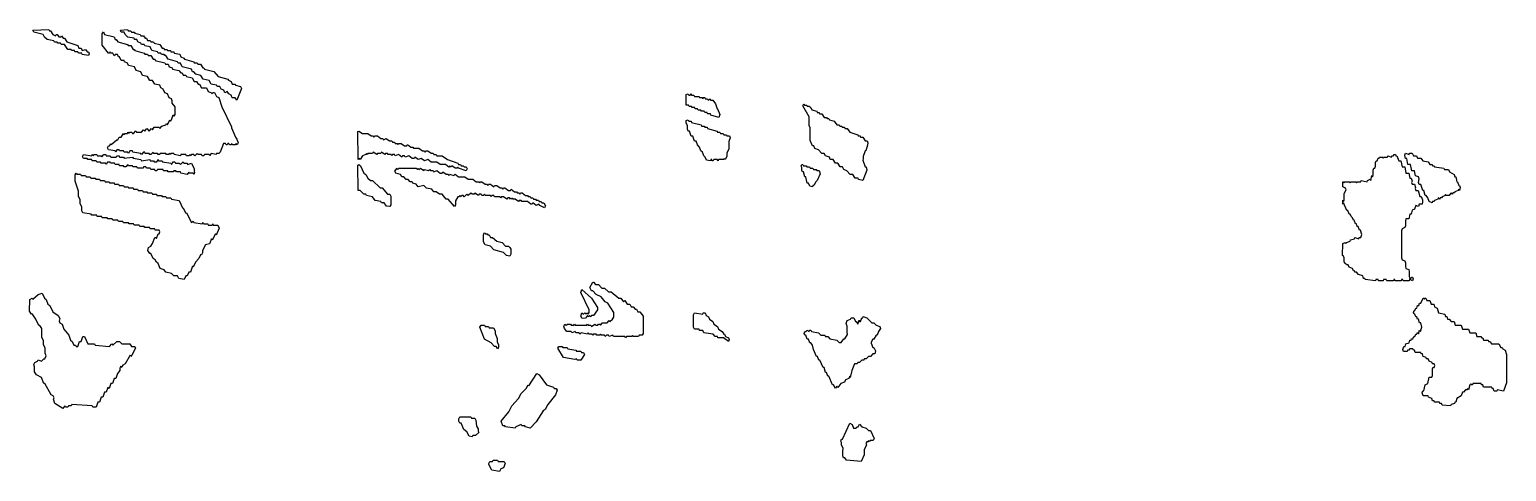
# Model space of a CAD drawing. Header units: millimetres. Extents: x 0 to 6881, y 0 to 978.
# Drawn here: x 3614 to 6881, y 0 to 978 of the extents above; entities that cross this region are included whole.
import ezdxf

# ---------------------------------------------------------------- set-up
doc = ezdxf.new("R2010")
doc.units = ezdxf.units.MM
doc.layers.add('GRAY_M', color=7, linetype='Continuous')

msp = doc.modelspace()

# ---------------------------------------------------------------- linework, layer by layer
at = {"layer": 'GRAY_M'}
for points in [[(3729.2, 925.5), (3721.8, 925.5), (3720.6, 928.2), (3714.4, 928.2), (3713.2, 931), (3707, 931), (3705.8, 933.7), (3698.4, 933.7), (3691, 944.7), (3683.6, 944.7), (3682.3, 947.4), (3676.2, 947.4), (3674.9, 950.1), (3668.8, 950.1), (3667.5, 952.9), (3652.8, 955.6), (3646.6, 961.1), (3644.1, 966.6), (3623.1, 972), (3621.2, 976.3), (3656.6, 977.7), (3657.8, 975), (3660.3, 975), (3665.2, 966.7), (3671.2, 964.1), (3672.5, 966.8), (3675.1, 966.8), (3678.8, 961.3), (3683.6, 961.3), (3684.8, 964.1), (3688.6, 958.5), (3691.1, 958.5), (3696, 950.3), (3720.7, 942.1), (3723.2, 936.6), (3728.1, 936.6), (3730.5, 931.2), (3737.9, 933.9), (3741.6, 928.4), (3744.1, 928.4), (3746, 924.2), (3744.1, 920), (3730.4, 922.8), (3729.2, 925.5)], [(3925.4, 700.9), (3922.9, 703.6), (3921.7, 701), (3916.7, 701), (3915.4, 703.7), (3903.2, 703.7), (3902, 701), (3898.2, 701), (3896.9, 703.7), (3888.3, 703.7), (3887.1, 706.4), (3882.2, 701), (3879.7, 701), (3878.4, 703.7), (3869.8, 703.7), (3868.6, 706.4), (3866.2, 706.4), (3861.2, 700.9), (3859.9, 703.7), (3842.7, 706.4), (3841.4, 709.2), (3835.4, 709.2), (3832.9, 703.6), (3831.6, 706.4), (3822.9, 706.4), (3821.7, 709.2), (3813.1, 709.2), (3811.8, 711.9), (3807, 711.9), (3804.5, 706.3), (3803.2, 709.2), (3788.4, 711.9), (3786.5, 716.1), (3788.4, 720.3), (3790.9, 720.3), (3793.4, 725.9), (3794.7, 723.1), (3806.9, 734), (3809.4, 734), (3811.8, 739.5), (3816.8, 739.5), (3821.8, 747.8), (3823, 745.1), (3824.2, 747.7), (3830.3, 747.7), (3831.6, 750.5), (3834.1, 747.8), (3835.3, 750.4), (3840.3, 750.4), (3841.6, 747.7), (3843.9, 747.7), (3848.9, 753.3), (3850.2, 750.4), (3861.2, 750.4), (3866.2, 756), (3868.6, 753.2), (3873.6, 758.7), (3878.5, 753.2), (3883.4, 758.7), (3885.9, 756), (3889.5, 761.4), (3900.8, 761.4), (3901.9, 758.7), (3906.8, 764.1), (3915.4, 766.9), (3916.7, 769.7), (3919.2, 767), (3924.1, 778), (3925.4, 775.2), (3927.7, 777.8), (3931.5, 788.9), (3934, 786.1), (3935.7, 790.1), (3935.7, 806.4), (3929.6, 814.7), (3929.6, 820.1), (3927.7, 824.2), (3922.8, 826.9), (3919.1, 835.2), (3912.9, 837.9), (3909.2, 846.1), (3904.3, 848.8), (3901.8, 854.3), (3890.8, 857), (3885.8, 865.2), (3879.7, 865.2), (3874.7, 873.5), (3863.6, 876.2), (3859.9, 884.4), (3850, 887.2), (3846.4, 895.4), (3832.8, 898.1), (3830.3, 903.6), (3824.1, 906.3), (3822.9, 909.1), (3816.8, 909.1), (3813.1, 917.3), (3810.6, 917.3), (3808.1, 922.7), (3803.3, 922.7), (3800.8, 919.9), (3798.3, 925.5), (3793.3, 925.5), (3792.2, 928.1), (3791, 925.5), (3788.4, 925.5), (3774.2, 943.3), (3774.2, 968.1), (3777.4, 972.3), (3779.9, 966.7), (3800.9, 961.3), (3803.3, 955.8), (3805.8, 955.8), (3809.5, 950.3), (3830.5, 944.8), (3831.7, 942.1), (3837.8, 942.1), (3842.8, 933.9), (3845.3, 933.9), (3846.5, 931.1), (3867.5, 925.7), (3868.7, 922.9), (3874.9, 922.9), (3876.1, 920.2), (3882.2, 920.2), (3887.2, 912), (3890.9, 912), (3892.1, 909.2), (3913.1, 903.8), (3914.3, 901), (3920.5, 901), (3923, 895.5), (3929.1, 892.8), (3930.4, 890.1), (3943.9, 887.3), (3948.8, 881.9), (3951.3, 881.9), (3953.8, 876.4), (3959.9, 876.4), (3961.2, 873.6), (3973.5, 870.9), (3978.4, 862.7), (3983.4, 862.7), (3987.1, 857.2), (3989.5, 857.2), (3994.5, 849), (4005.6, 849), (4009.3, 840.8), (4016.7, 838), (4017.8, 835.5), (4019, 838.1), (4022.8, 838.1), (4027.8, 829.8), (4032.7, 827.1), (4039.5, 806.5), (4060.5, 762.7), (4060.5, 760), (4069.7, 739.4), (4072.8, 735.3), (4075.3, 727.1), (4073.4, 722.8), (4070.9, 725.6), (4068.5, 722.9), (4063.4, 722.9), (4061, 725.5), (4059.8, 722.9), (4056, 722.9), (4054.8, 725.6), (4052.4, 725.6), (4051.2, 722.9), (4048.6, 722.9), (4047.4, 725.6), (4042.6, 725.6), (4035.2, 706.5), (4032.7, 703.7), (4027.8, 703.7), (4026.5, 700.9), (4015.4, 703.7), (4012.9, 698.1), (4011.6, 701), (4000.6, 701), (3999.4, 698.2), (3995.6, 698.2), (3994.3, 701), (3987, 701), (3984.5, 703.7), (3979.6, 698.2), (3977.1, 701), (3972.3, 701), (3971, 698.1), (3968.5, 700.9), (3967.3, 698.2), (3961.1, 698.2), (3959.8, 701), (3948.8, 701), (3947.6, 698.2), (3933.9, 701), (3932.7, 703.7), (3926.6, 703.7), (3925.4, 700.9)], [(4059.7, 832.4), (4054.8, 835.2), (4051.1, 840.6), (4046.2, 837.8), (4043.7, 843.4), (4037.5, 846.1), (4035, 851.6), (4028.9, 851.6), (4027.6, 854.3), (4015.3, 857), (4011.6, 865.3), (3998.1, 868), (3993.1, 876.2), (3982, 878.9), (3977.1, 884.4), (3974.6, 884.4), (3972.1, 889.9), (3951.2, 895.4), (3947.5, 903.6), (3942.6, 903.6), (3941.3, 906.3), (3920.4, 911.8), (3915.4, 920), (3913, 920), (3911.7, 922.7), (3905.6, 922.7), (3904.3, 925.5), (3898.2, 925.5), (3896.9, 928.2), (3884.6, 931), (3880.9, 939.2), (3868.6, 941.9), (3867.3, 944.7), (3861.2, 944.7), (3859.9, 947.4), (3853.7, 950.2), (3851.3, 955.6), (3846.4, 955.6), (3845.1, 958.4), (3831.6, 961.1), (3825.4, 966.6), (3822.9, 972), (3816.8, 972), (3814.8, 976.3), (3830.5, 977.7), (3831.7, 975), (3837.9, 975), (3839.1, 972.2), (3845.3, 972.2), (3846.5, 969.5), (3858.8, 966.7), (3860.1, 964), (3866.2, 964), (3869.9, 958.5), (3872.4, 958.5), (3874.9, 953.1), (3881, 953.1), (3882.3, 950.3), (3888.4, 950.3), (3889.7, 947.6), (3902, 944.8), (3906.9, 936.6), (3910.6, 936.6), (3911.8, 933.9), (3918, 933.9), (3919.2, 931.2), (3925.4, 931.2), (3926.6, 928.4), (3932.8, 928.4), (3934.1, 925.7), (3946.4, 922.9), (3948.9, 917.4), (3955, 914.7), (3956.3, 912), (3977.2, 906.5), (3978.4, 903.8), (3984.6, 903.8), (3985.8, 901), (3992, 901), (3996.9, 892.8), (3999.4, 892.8), (4000.7, 890.1), (4021.6, 884.6), (4031.5, 873.7), (4052.4, 868.2), (4053.7, 865.4), (4059.9, 862.7), (4062.3, 857.2), (4068.5, 857.2), (4069.7, 854.5), (4080.8, 851.7), (4082.7, 847.6), (4072.1, 821.3), (4068.4, 826.9), (4062.2, 826.9), (4059.7, 832.4)], [(5120.1, 791.3), (5113.8, 791.3), (5112.8, 794.1), (5107.6, 794.1), (5106.5, 796.8), (5100.2, 796.8), (5099.2, 799.5), (5092.9, 799.5), (5091.9, 802.3), (5086.7, 802.3), (5085.6, 805), (5079.4, 805), (5078.3, 807.7), (5073.1, 807.7), (5072, 810.5), (5066.8, 810.5), (5066.3, 833.9), (5071.1, 835.4), (5072.2, 832.6), (5075.2, 832.6), (5077.4, 835.4), (5078.5, 832.6), (5083.7, 832.6), (5084.7, 829.9), (5095.2, 829.9), (5096.2, 827.1), (5102.5, 827.1), (5103.4, 824.6), (5104.4, 827.1), (5107.7, 827.1), (5108.7, 824.4), (5114, 824.4), (5115, 821.7), (5119.2, 824.4), (5120.2, 821.6), (5125.4, 821.6), (5131.7, 813.4), (5134.8, 802.5), (5135.9, 802.5), (5140.6, 790.1), (5139, 783.1), (5121.1, 788.6), (5120.1, 791.3)], [(5435.5, 657.2), (5429.2, 657.2), (5421.9, 665.4), (5415.6, 668.1), (5412.5, 673.6), (5407.3, 673.6), (5402, 681.8), (5396.8, 681.8), (5391.6, 690), (5385.3, 690), (5383.2, 695.5), (5374.9, 698.2), (5371.8, 703.7), (5366.5, 703.7), (5359.2, 711.9), (5350.9, 714.7), (5348.8, 720.1), (5345.6, 720.1), (5340.9, 732.5), (5340.9, 759.9), (5338.8, 765.4), (5338.8, 784.5), (5324.2, 809.2), (5326.9, 813.5), (5328, 810.7), (5333.2, 810.7), (5334.3, 807.9), (5339.5, 807.9), (5340.6, 805.2), (5342.6, 805.2), (5344.7, 799.7), (5355.2, 797), (5356.2, 794.3), (5360.4, 794.3), (5361.4, 791.5), (5366.6, 791.5), (5371.9, 783.3), (5377.1, 783.3), (5378.1, 780.6), (5382.3, 780.6), (5383.4, 777.8), (5393.8, 775.1), (5400.1, 766.9), (5405.3, 766.9), (5406.3, 764.1), (5410.5, 764.1), (5411.6, 761.4), (5416.8, 761.4), (5417.8, 758.7), (5423, 758.7), (5428.3, 750.4), (5446, 745), (5447.1, 742.2), (5451.2, 742.2), (5452.3, 739.5), (5457.5, 739.5), (5462.7, 731.3), (5466.9, 731.3), (5468.5, 727.1), (5467.5, 721.6), (5463.8, 709.2), (5462.7, 709.2), (5458.1, 696.9), (5458.1, 691.5), (5457, 688.7), (5462.7, 673.8), (5464.8, 673.8), (5466.4, 666.8), (5457.5, 643.4), (5448, 646.2), (5446.9, 648.9), (5440.7, 648.9), (5435.5, 657.2)], [(4561.4, 673.5), (4560, 670.8), (4555.3, 670.8), (4547.8, 676.3), (4544.8, 673.5), (4543.3, 676.2), (4541.8, 673.5), (4534.2, 679.1), (4522.1, 679.1), (4514.6, 684.5), (4502.5, 684.5), (4495, 690), (4487.5, 687.3), (4479.9, 692.7), (4473.9, 690), (4466.4, 695.4), (4464.9, 692.7), (4460.3, 692.7), (4452.7, 698.2), (4445.2, 695.5), (4443.6, 698.2), (4439.2, 698.2), (4437.7, 695.4), (4430.1, 701), (4422.5, 698.2), (4421, 701), (4416.6, 701), (4415, 698.1), (4413.5, 701), (4407.4, 701), (4405.9, 703.7), (4401.5, 703.7), (4400, 700.9), (4392.4, 706.4), (4391, 703.7), (4383.4, 703.7), (4381.9, 700.9), (4374.3, 706.4), (4372.8, 703.7), (4362.3, 703.7), (4360.7, 700.9), (4359.2, 703.6), (4357.8, 701), (4350.2, 698.2), (4345.6, 689.9), (4344.1, 692.7), (4341, 689.9), (4340.2, 751.8), (4342.6, 753.2), (4350.2, 747.7), (4362.3, 747.7), (4369.8, 742.2), (4374.4, 742.2), (4375.8, 739.6), (4377.3, 742.2), (4383.4, 742.2), (4390.9, 736.8), (4395.5, 736.8), (4397, 734), (4403, 736.8), (4410.5, 731.3), (4415.1, 731.3), (4416.6, 728.5), (4421.1, 728.5), (4422.6, 725.8), (4427.2, 725.8), (4428.6, 723.2), (4430.1, 725.8), (4436.2, 725.8), (4443.7, 720.3), (4448.2, 720.3), (4449.7, 723.1), (4457.3, 717.6), (4461.9, 717.6), (4463.4, 714.9), (4475.4, 714.9), (4483, 709.4), (4487.5, 709.4), (4489, 706.7), (4490.4, 709.4), (4495, 709.4), (4502.6, 703.9), (4507.1, 703.9), (4508.6, 701.2), (4513.2, 701.2), (4514.7, 698.4), (4526.7, 698.4), (4538.8, 690.2), (4561.5, 682), (4563, 679.3), (4567.5, 679.3), (4569, 676.5), (4573.5, 676.5), (4575, 673.8), (4579.6, 673.8), (4581.9, 669.6), (4579.6, 665.3), (4562.8, 670.9), (4561.4, 673.5)], [(5105.4, 698.3), (5102.3, 706.5), (5099.2, 709.2), (5096, 717.4), (5091.9, 722.9), (5088.8, 731.1), (5084.6, 731.1), (5081.4, 742), (5077.3, 742), (5074.1, 753), (5071, 753), (5069.4, 757.2), (5069.4, 765.4), (5066.3, 770.9), (5066.3, 776.4), (5071.1, 777.9), (5072.2, 775.1), (5077.4, 775.1), (5078.5, 772.3), (5099.3, 766.9), (5100.4, 764.1), (5106.6, 764.1), (5107.7, 761.4), (5112.9, 761.4), (5114, 758.6), (5134.8, 753.2), (5135.9, 750.4), (5141.1, 750.4), (5142.2, 747.7), (5148.4, 747.7), (5149.5, 745), (5155.7, 745), (5156.8, 742.2), (5162, 742.2), (5163.6, 738), (5160.5, 729.8), (5160.5, 713.4), (5156.3, 705.1), (5156.3, 696.9), (5152.5, 689.9), (5150.5, 692.6), (5149.5, 690), (5138, 690), (5136.9, 687.2), (5134.7, 690), (5127.5, 690), (5126.5, 687.3), (5124.3, 687.3), (5123.2, 690), (5121.3, 690), (5120.2, 687.3), (5111.2, 688.7), (5108.6, 695.5), (5105.4, 698.3)], [(3932.8, 665.4), (3931.6, 662.6), (3920.4, 662.6), (3919.1, 665.4), (3910.5, 665.4), (3909.3, 668.1), (3897.1, 668.1), (3895.8, 665.4), (3892, 665.4), (3890.8, 668.1), (3882.1, 668.1), (3880.9, 670.8), (3872.3, 670.8), (3871, 673.6), (3866.2, 673.6), (3865, 670.8), (3852.5, 670.8), (3851.3, 673.6), (3842.7, 673.6), (3841.4, 676.3), (3832.8, 676.3), (3831.6, 679), (3826.7, 673.6), (3822.9, 673.6), (3821.7, 676.3), (3813.1, 676.3), (3811.8, 679.1), (3803.2, 679.1), (3802, 681.8), (3793.3, 681.8), (3792.1, 684.5), (3786.1, 684.5), (3783.5, 678.9), (3782.2, 681.8), (3772.4, 681.8), (3771.1, 684.5), (3762.5, 684.5), (3761.3, 687.3), (3752.6, 687.3), (3751.4, 690), (3742.8, 690), (3741.5, 692.7), (3732.9, 692.7), (3731, 697), (3732.9, 701.2), (3751.4, 698.4), (3752.7, 701.2), (3755.1, 698.5), (3756.3, 701.2), (3762.6, 701.2), (3763.9, 698.4), (3772.5, 698.4), (3773.7, 695.8), (3778.5, 701.2), (3782.4, 701.2), (3783.6, 698.4), (3792.2, 698.4), (3793.5, 695.7), (3805.7, 695.7), (3806.9, 698.4), (3812, 698.4), (3813.2, 695.7), (3821.8, 695.7), (3823.1, 693), (3841.5, 695.7), (3842.8, 692.9), (3860.1, 690.2), (3861.3, 687.5), (3879.8, 690.2), (3881, 687.5), (3888.4, 687.5), (3889.7, 684.7), (3895.7, 684.7), (3898.2, 690.4), (3899.5, 687.5), (3906.9, 687.5), (3908.2, 684.7), (3926.7, 682), (3927.8, 679.4), (3931.5, 684.7), (3935.3, 684.7), (3936.5, 682), (3945.1, 682), (3947.6, 679.3), (3953.8, 684.8), (3955, 682), (3962.4, 682), (3963.6, 679.3), (3972.3, 682), (3977.9, 669.6), (3977.9, 664.1), (3979.1, 661.4), (3977.1, 657), (3975.8, 659.9), (3967.2, 659.9), (3966, 662.5), (3962.4, 657.1), (3948.7, 659.9), (3947.5, 662.6), (3938.9, 662.6), (3937.6, 665.4), (3932.8, 665.4)], [(6565.1, 427.2), (6563.4, 432.6), (6553.8, 435.4), (6549.5, 440.8), (6546, 440.8), (6545.2, 443.6), (6542.6, 443.6), (6540.8, 449.1), (6533, 451.8), (6531.3, 457.3), (6527, 457.3), (6526.1, 460), (6523.5, 460), (6522.2, 464.2), (6522.2, 472.4), (6520.9, 476.5), (6518.7, 477.9), (6519.1, 504), (6524.5, 506.8), (6526.1, 504.2), (6527, 506.7), (6535.6, 509.5), (6536.5, 512.2), (6545.2, 515), (6546, 517.7), (6554.7, 515), (6555.6, 517.7), (6559, 517.7), (6561.2, 524.5), (6558.2, 533.9), (6556.4, 533.9), (6553, 542.2), (6551.2, 542.2), (6549.5, 547.6), (6546.9, 547.6), (6544.3, 555.8), (6542.6, 555.8), (6540.8, 561.4), (6537.4, 564.1), (6535.6, 569.5), (6533, 569.5), (6530.4, 577.7), (6527.8, 577.7), (6521, 594.1), (6519.1, 591.2), (6519.1, 600.1), (6520.9, 597.3), (6522.2, 601.1), (6522.2, 614.8), (6526.5, 623), (6525.2, 627.1), (6519.1, 629.8), (6519.1, 640.9), (6521, 640.9), (6521.8, 638.4), (6522.6, 640.9), (6534.9, 640.9), (6535.7, 638.4), (6536.5, 640.9), (6548.8, 640.9), (6549.6, 638.4), (6550.4, 640.9), (6559, 640.9), (6559.9, 643.7), (6572.9, 640.9), (6573.8, 643.6), (6580, 646.4), (6580.8, 643.9), (6583.3, 654.8), (6585.1, 652), (6586.3, 655.9), (6586.3, 666.9), (6587.6, 671), (6590.2, 671), (6591.5, 675.1), (6591.5, 683.3), (6592.8, 687.5), (6595.4, 687.5), (6597.2, 692.9), (6599.8, 692.9), (6600.6, 695.7), (6607.7, 695.7), (6608.5, 693.2), (6609.3, 695.7), (6618, 695.7), (6618.8, 698.5), (6626.6, 695.7), (6627.5, 698.4), (6631, 698.4), (6631.8, 701.2), (6635.4, 701.2), (6636.3, 698.4), (6638.9, 698.4), (6643.2, 687.5), (6647.6, 687.5), (6650.2, 673.8), (6656.2, 673.8), (6658.8, 660.1), (6664.9, 660.1), (6667.5, 649.1), (6670.1, 649.1), (6672.3, 642.2), (6671.4, 639.5), (6672.7, 635.4), (6677.9, 635.4), (6680.1, 628.5), (6679.2, 625.8), (6680.5, 621.8), (6685.7, 621.8), (6689.2, 608.1), (6692.6, 608.1), (6695.7, 601.1), (6695.7, 595.6), (6694.4, 591.4), (6688.3, 591.4), (6686.6, 585.9), (6680.5, 588.7), (6677.9, 580.5), (6672.7, 577.8), (6670.1, 569.5), (6667.5, 569.5), (6664.9, 558.6), (6658.8, 558.6), (6657.6, 554.6), (6657.6, 543.6), (6656.2, 539.4), (6650.2, 536.7), (6648.9, 532.7), (6648.9, 472.4), (6650.2, 468.4), (6656.2, 465.7), (6657.6, 461.5), (6657.6, 453.3), (6658.8, 449.2), (6664.9, 446.5), (6666.2, 442.3), (6666.2, 431.4), (6667.1, 428.6), (6665.8, 421.7), (6652.6, 421.7), (6651.8, 424.4), (6649.3, 424.4), (6648.4, 421.7), (6635.3, 421.7), (6634.4, 424.4), (6632, 424.4), (6631.1, 421.7), (6616.2, 421.7), (6615.4, 424.4), (6609.4, 424.4), (6608.6, 421.7), (6598, 421.7), (6597.2, 424.4), (6592.1, 424.4), (6591.2, 421.7), (6568.6, 424.4), (6567.7, 427.2), (6565.1, 427.2)], [(6707.2, 605.2), (6703.8, 610.6), (6701.2, 610.6), (6698.6, 621.6), (6696, 621.6), (6691.6, 635.2), (6688.2, 635.2), (6686.8, 639.4), (6687.7, 647.7), (6686.4, 651.7), (6680.3, 654.4), (6677.8, 665.4), (6671.7, 665.4), (6669.1, 679.1), (6663, 679.1), (6660.4, 692.7), (6657.8, 692.7), (6656.5, 699.7), (6657.8, 703.9), (6665.6, 701.2), (6666.5, 703.9), (6672.7, 703.9), (6675.3, 698.4), (6682.2, 698.4), (6684, 692.9), (6691.7, 692.9), (6696.1, 687.5), (6708.2, 684.7), (6711.7, 679.3), (6716.9, 679.3), (6717.8, 676.5), (6721.2, 676.5), (6722.1, 673.8), (6742.9, 671), (6743.8, 668.3), (6753.3, 668.3), (6755, 662.8), (6765.4, 657.3), (6767.2, 651.9), (6768.9, 651.9), (6771.5, 640.9), (6773.2, 640.9), (6775.8, 632.7), (6777.6, 632.7), (6778.9, 628.5), (6777.6, 621.4), (6774.9, 624.2), (6774.1, 621.6), (6767.2, 618.8), (6766.3, 616.1), (6762.8, 616.1), (6762, 613.3), (6758.4, 616), (6754.1, 610.6), (6747.1, 610.6), (6746.3, 613.1), (6745.5, 610.6), (6738.6, 607.9), (6737.7, 605.1), (6734.2, 605.1), (6733.4, 602.3), (6729.9, 605.1), (6729, 602.4), (6722.1, 599.7), (6721.2, 596.9), (6717.8, 596.9), (6716.9, 594.1), (6709.8, 596.9), (6707.2, 605.2)], [(3915.4, 440.9), (3911.7, 446.3), (3903.1, 449.1), (3898.1, 460), (3894.4, 462.8), (3892, 468.3), (3887, 471), (3882.1, 481.9), (3879.7, 481.9), (3875.3, 488.8), (3877.2, 495.8), (3882.1, 498.5), (3885.8, 504), (3890.7, 517.7), (3893.4, 517.7), (3894.5, 515.1), (3898.1, 525.9), (3900.6, 525.9), (3902.4, 529.9), (3900.6, 533.9), (3892, 533.9), (3890.8, 536.7), (3880.9, 536.7), (3879.7, 539.4), (3868.6, 539.4), (3867.3, 542.2), (3857.5, 542.2), (3856.2, 544.9), (3845.1, 544.9), (3843.9, 547.6), (3834, 547.6), (3832.8, 550.4), (3821.7, 550.4), (3820.5, 553.1), (3810.6, 553.1), (3809.4, 555.8), (3798.3, 555.8), (3797, 558.6), (3787.2, 558.6), (3785.9, 561.3), (3774.8, 561.3), (3773.6, 564.1), (3763.7, 564.1), (3762.5, 566.8), (3751.4, 566.8), (3750.2, 569.5), (3731.7, 572.3), (3729.8, 576.5), (3729.8, 584.7), (3726.1, 592.9), (3726.1, 601.1), (3722.4, 609.3), (3722.4, 620.3), (3715, 642.2), (3715, 655.9), (3716.9, 660.2), (3718.2, 657.4), (3726.9, 657.4), (3728.1, 654.6), (3738, 654.6), (3739.2, 651.9), (3747.8, 651.9), (3749.1, 649.1), (3758.9, 649.1), (3760.2, 646.4), (3768.8, 646.4), (3770, 643.7), (3779.9, 643.7), (3781.1, 640.9), (3789.8, 640.9), (3791, 638.2), (3800.9, 638.2), (3802.1, 635.4), (3810.7, 635.4), (3812, 632.7), (3821.8, 632.7), (3823.1, 630), (3831.7, 630), (3832.9, 627.2), (3842.8, 627.2), (3844, 624.5), (3852.7, 624.5), (3853.9, 621.8), (3863.8, 621.8), (3865, 619), (3873.6, 619), (3874.9, 616.3), (3884.7, 616.3), (3886, 613.5), (3894.6, 613.5), (3895.8, 610.8), (3905.7, 610.8), (3906.9, 608.1), (3915.5, 608.1), (3916.8, 605.3), (3926.6, 605.3), (3927.9, 602.6), (3945.2, 599.8), (3952.5, 583.4), (3953.8, 583.4), (3958.7, 572.5), (3961.2, 572.5), (3972.3, 550.6), (3976, 553.4), (3977.2, 550.6), (3995.6, 547.8), (3998.1, 550.6), (3999.4, 547.8), (4008, 547.8), (4009.3, 545.1), (4017.8, 545.1), (4019.1, 548), (4020.4, 545.1), (4030.2, 545.1), (4033.4, 538.1), (4026.5, 522.8), (4025.2, 525.6), (4017.8, 511.9), (4016.6, 514.6), (4011.8, 503.8), (4003.1, 501.1), (3996.4, 488.8), (3996.4, 483.4), (3994.5, 479.2), (3992, 479.2), (3988.3, 471), (3980.9, 462.8), (3975.9, 451.7), (3974.7, 454.4), (3969.8, 440.8), (3966.1, 440.8), (3962.4, 432.6), (3959.9, 432.6), (3956.2, 424.4), (3943.8, 427.2), (3941.3, 432.6), (3932.7, 432.6), (3927.8, 438.1), (3915.4, 440.9)], [(4398.4, 594.2), (4392.3, 594.2), (4390.8, 596.9), (4378.8, 599.7), (4372.7, 607.9), (4359.1, 610.6), (4357.6, 613.3), (4353.1, 613.3), (4345.6, 621.6), (4341, 621.6), (4340.2, 677.8), (4342.6, 679.3), (4345.7, 676.5), (4353.3, 660.1), (4357.8, 657.3), (4362.3, 649.1), (4368.3, 643.7), (4372.8, 643.7), (4389.4, 627.2), (4394, 627.2), (4406, 613.5), (4410.6, 613.5), (4412.9, 609.4), (4412.9, 590.1), (4410.6, 586), (4403.7, 587.3), (4398.4, 594.2)], [(4740.9, 591.4), (4734.9, 588.7), (4727.4, 594.1), (4725.9, 591.4), (4722.8, 591.4), (4715.3, 596.9), (4703.2, 596.9), (4701.7, 599.7), (4697.3, 599.7), (4695.7, 596.9), (4688.1, 602.4), (4683.6, 602.4), (4682.1, 605), (4680.6, 602.3), (4679.1, 605), (4677.6, 602.3), (4676, 605.1), (4671.6, 605.1), (4670.1, 602.3), (4662.5, 607.9), (4658, 607.9), (4656.5, 605), (4654.9, 607.9), (4642.8, 607.9), (4641.3, 610.6), (4636.9, 610.6), (4635.3, 607.8), (4633.8, 610.6), (4621.7, 610.6), (4620.2, 613.2), (4618.8, 610.6), (4614.2, 610.6), (4612.6, 613.3), (4608.2, 613.3), (4606.7, 610.6), (4599.2, 616), (4597.7, 613.3), (4593.1, 613.3), (4590.1, 616), (4584, 610.6), (4581, 613.3), (4575, 607.8), (4573.4, 610.6), (4570.5, 610.6), (4567.4, 607.8), (4565.9, 610.5), (4564.5, 607.9), (4561.5, 607.9), (4556.2, 598.4), (4556.2, 590.1), (4553.9, 585.9), (4540.2, 602.4), (4535.7, 602.4), (4526.7, 613.3), (4520.6, 613.3), (4513.1, 618.8), (4508.5, 618.8), (4504, 624.3), (4491.9, 627), (4485.9, 632.5), (4473.8, 629.8), (4469.3, 635.3), (4461.7, 638), (4460.2, 640.7), (4455.7, 640.7), (4451.2, 646.2), (4446.7, 646.2), (4442.2, 651.7), (4437.6, 651.7), (4434.6, 657.2), (4424, 659.9), (4421.7, 664.1), (4427.1, 671.1), (4428.6, 668.4), (4430.1, 671), (4469.4, 671), (4472.4, 668.4), (4473.9, 671.2), (4475.4, 668.4), (4478.4, 671.1), (4485.9, 665.6), (4487.4, 668.3), (4496.5, 665.6), (4499.6, 668.4), (4501.1, 665.6), (4507.1, 665.6), (4508.6, 662.9), (4514.6, 665.6), (4522.2, 660.1), (4526.6, 660.1), (4528.2, 662.9), (4535.8, 657.4), (4540.3, 657.4), (4541.8, 654.7), (4543.2, 657.4), (4552.3, 654.6), (4555.4, 657.4), (4562.9, 651.9), (4576.5, 651.9), (4584.1, 646.4), (4594.6, 646.4), (4602.2, 640.9), (4608.2, 640.9), (4609.7, 638.3), (4611.1, 640.9), (4614.2, 640.9), (4621.8, 635.4), (4626.3, 635.4), (4627.8, 632.8), (4629.2, 635.4), (4633.9, 635.4), (4641.3, 630), (4642.8, 632.7), (4647.4, 632.7), (4655, 627.2), (4659.5, 627.2), (4661, 624.6), (4662.4, 627.2), (4665.5, 627.2), (4673.1, 621.8), (4677.5, 621.8), (4679.1, 624.5), (4686.7, 619), (4691.2, 619), (4692.7, 616.3), (4697.3, 616.3), (4698.7, 613.7), (4700.2, 616.3), (4703.3, 616.3), (4710.8, 610.8), (4715.4, 610.8), (4716.9, 608.1), (4721.4, 608.1), (4722.9, 605.3), (4727.4, 605.3), (4728.9, 602.6), (4733.5, 602.6), (4735, 599.9), (4739.5, 599.9), (4741, 597.1), (4745.5, 597.1), (4747.1, 594.4), (4751.6, 594.4), (4755.4, 587.4), (4753.1, 583.2), (4742.4, 588.7), (4740.9, 591.4)], [(5331, 651.7), (5328.9, 651.7), (5325.8, 662.6), (5323.7, 662.6), (5322.1, 666.8), (5322.1, 672.3), (5321.1, 675.1), (5322.7, 679.3), (5324.9, 679.3), (5325.9, 676.5), (5332.2, 676.5), (5333.2, 673.8), (5339.5, 673.8), (5340.6, 671), (5346.8, 671), (5347.9, 668.3), (5354.1, 668.3), (5355.2, 665.6), (5360.4, 665.6), (5363, 658.6), (5356.2, 643.5), (5353.1, 640.8), (5348.9, 632.5), (5346.8, 632.5), (5345.8, 629.8), (5339.9, 631.2), (5337.3, 638), (5334.1, 638), (5331, 651.7)], [(4662.4, 484.7), (4641.3, 490.1), (4633.8, 498.4), (4621.7, 501.1), (4617.9, 508), (4617.9, 524.5), (4620.2, 528.8), (4621.8, 525.9), (4626.3, 525.9), (4627.9, 523.2), (4630.9, 523.2), (4633.9, 517.7), (4638.4, 517.7), (4647.5, 509.5), (4659.5, 506.7), (4667.1, 498.5), (4673.1, 498.5), (4676.2, 495.8), (4678.4, 491.6), (4678.4, 480.6), (4676.1, 476.4), (4669.2, 477.8), (4662.4, 484.7)], [(6670.8, 430.1), (6673.6, 430.1), (6674.9, 425.9), (6673.6, 421.6), (6670.4, 423.1), (6669.5, 425.9), (6670.8, 430.1)], [(3661.4, 169.8), (3647.8, 194.4), (3645.3, 194.4), (3640.4, 208.1), (3629.3, 213.6), (3625, 220.5), (3625, 231.5), (3623.7, 237), (3625.6, 241.1), (3631.8, 243.9), (3633, 246.7), (3640.4, 243.9), (3645.4, 249.4), (3647.8, 249.4), (3650.8, 256.1), (3648.4, 261.6), (3648.4, 272.5), (3644.7, 280.7), (3644.7, 289), (3641, 297.2), (3641, 316.3), (3636.7, 323.1), (3634.2, 323.1), (3628, 336.8), (3620.7, 347.7), (3618.2, 347.7), (3613.9, 354.7), (3614.5, 380.8), (3619.5, 383.6), (3620.8, 380.9), (3633, 391.7), (3641.8, 394.5), (3646.7, 383.5), (3650.4, 380.8), (3654.1, 369.8), (3659, 367.1), (3665.2, 353.4), (3677.5, 345.2), (3680.7, 338.3), (3679.4, 332.8), (3681.2, 328.8), (3686.2, 326), (3689.9, 315), (3701, 301.3), (3704.7, 290.4), (3708.4, 287.7), (3712.1, 279.5), (3715.8, 279.5), (3717, 276.8), (3720.6, 276.8), (3724.3, 287.7), (3728, 287.7), (3731.7, 298.7), (3735.5, 298.7), (3742.9, 282.2), (3757.7, 282.2), (3758.9, 279.5), (3790.9, 276.8), (3795.9, 282.3), (3798.3, 279.5), (3806.9, 287.7), (3813.2, 287.7), (3818.1, 282.2), (3835.4, 282.2), (3839.1, 276.8), (3846.5, 276.8), (3848.4, 272.5), (3840.3, 257.4), (3837.8, 254.6), (3836.5, 257.3), (3825.5, 238.3), (3820.6, 235.5), (3816.8, 229.9), (3815.6, 232.6), (3813.8, 228.7), (3813.8, 223.2), (3808.3, 216.4), (3804.6, 205.4), (3800.9, 205.4), (3797.2, 194.4), (3793.5, 194.4), (3789.7, 183.4), (3787.3, 186.1), (3783.6, 175.2), (3779.9, 175.2), (3776.2, 164.3), (3772.5, 164.3), (3768.8, 153.3), (3765.1, 153.3), (3761.4, 142.4), (3753.9, 142.4), (3752.6, 145.1), (3707.1, 147.9), (3705.9, 145.1), (3699.7, 145.1), (3698.5, 142.4), (3693.4, 142.4), (3692.2, 145), (3687.3, 139.6), (3670, 150.6), (3666.9, 160.3), (3668.1, 163), (3666.3, 167.1), (3661.4, 169.8)], [(4894.8, 301.2), (4890.4, 301.2), (4887.3, 298.4), (4885.8, 301.2), (4878.2, 301.2), (4876.8, 303.8), (4875.3, 301.2), (4869.2, 301.2), (4867.6, 303.9), (4861.7, 303.9), (4860.2, 301.1), (4858.6, 303.9), (4851.1, 303.9), (4849.6, 306.6), (4848.1, 303.9), (4834.5, 306.7), (4831.5, 303.9), (4829.9, 306.7), (4822.4, 306.7), (4820.9, 309.4), (4813.3, 306.7), (4811.8, 309.4), (4802.8, 309.4), (4797.5, 316.3), (4795.9, 321.8), (4798.3, 326.1), (4801.3, 323.3), (4804.3, 326), (4810.4, 326), (4811.9, 323.3), (4817.9, 323.3), (4819.4, 326.2), (4821, 323.3), (4846.5, 323.3), (4848.1, 326.2), (4849.7, 323.3), (4855.7, 323.3), (4857.2, 320.6), (4864.7, 326.1), (4866.3, 323.3), (4870.7, 323.3), (4872.2, 326), (4875.3, 326), (4876.8, 323.4), (4881.2, 328.8), (4891.8, 328.8), (4896.4, 334.3), (4897.9, 331.6), (4903.8, 337), (4906.1, 341), (4906.1, 351.9), (4893.3, 372.4), (4887.3, 375.1), (4878.2, 386.1), (4867.6, 391.6), (4860.1, 399.8), (4857.1, 399.8), (4853.3, 406.7), (4860.1, 419.1), (4861.7, 419.1), (4866.2, 413.7), (4872.3, 413.7), (4879.8, 405.4), (4885.9, 405.4), (4894.9, 397.2), (4900.9, 397.2), (4917.5, 383.5), (4922.1, 383.5), (4928.1, 375.4), (4931.1, 378.1), (4935.7, 369.9), (4941.7, 369.9), (4944.7, 364.4), (4949.2, 364.4), (4953.8, 358.9), (4956.8, 358.9), (4959.8, 353.4), (4964.3, 353.4), (4971.2, 343.8), (4971.2, 305.4), (4968.9, 301.2), (4962.8, 301.2), (4961.3, 298.5), (4949.1, 298.5), (4947.7, 301.1), (4946.2, 298.5), (4934.2, 298.5), (4932.6, 295.6), (4931, 298.5), (4905.4, 298.5), (4903.9, 301.2), (4896.3, 298.4), (4894.8, 301.2)], [(4836, 350.8), (4839, 348), (4842.1, 350.7), (4845, 348), (4846.6, 350.7), (4849.6, 348), (4851.8, 352), (4851.8, 357.4), (4833.7, 395.8), (4836, 402.8), (4857.2, 383.5), (4870.1, 362.9), (4870.1, 357.4), (4861.7, 345), (4857.2, 345), (4855.7, 342.2), (4852.6, 345), (4851.1, 342.2), (4848.1, 345), (4843.6, 339.5), (4836.7, 338.2), (4833.6, 343.7), (4836, 350.8)], [(6734.1, 150.6), (6733.2, 153.3), (6722, 153.3), (6721.1, 156.1), (6717.6, 156.1), (6715.9, 161.6), (6709, 164.3), (6708.1, 167), (6696.8, 167), (6694.6, 174), (6696, 178.2), (6698.6, 178.2), (6701.1, 191.8), (6707.2, 194.6), (6709.8, 208.3), (6715.9, 208.3), (6717.2, 212.3), (6717.2, 226), (6718.5, 230.2), (6721.1, 230.2), (6722.4, 234.2), (6721.1, 238.2), (6717.6, 238.2), (6716.8, 241), (6709.8, 243.7), (6708.1, 249.2), (6704.6, 249.2), (6703.8, 251.9), (6696.8, 254.7), (6695.1, 260.1), (6692.5, 260.1), (6691.6, 262.9), (6679.5, 262.9), (6677.8, 268.3), (6675.2, 268.3), (6674.3, 271.1), (6666.6, 271.1), (6665.8, 268.3), (6662.3, 268.3), (6661.4, 265.6), (6653.5, 265.6), (6652.2, 269.8), (6654.4, 276.8), (6657, 276.8), (6658.7, 282.2), (6665.6, 284.9), (6667.4, 290.4), (6670, 290.4), (6670.8, 293.2), (6674.3, 293.2), (6676, 298.7), (6678.6, 298.7), (6680.4, 304.1), (6683, 304.1), (6683.8, 306.9), (6685.7, 306.9), (6686.5, 304.4), (6689.1, 312.5), (6690.8, 309.8), (6693.8, 319.1), (6691.6, 328.6), (6689, 328.6), (6686.4, 336.8), (6684.7, 336.8), (6683, 342.3), (6680.4, 342.3), (6678.6, 347.7), (6676.9, 347.7), (6675.6, 352), (6676.9, 356.2), (6678.6, 356.2), (6680.4, 361.6), (6683, 361.6), (6684.7, 367.1), (6687.3, 367.1), (6689, 372.6), (6691.6, 372.6), (6696.8, 383.5), (6698.7, 383.5), (6699.5, 381), (6700.3, 383.5), (6703, 383.5), (6704.8, 378.1), (6711.7, 378.1), (6714.3, 369.9), (6720.4, 369.9), (6722.1, 364.3), (6728.2, 361.6), (6730.8, 350.7), (6744.6, 347.9), (6746.4, 342.5), (6749, 342.5), (6750.7, 337), (6754.1, 337), (6758.5, 331.5), (6765.4, 331.5), (6768, 323.3), (6781, 323.3), (6783.6, 315.1), (6797.5, 315.1), (6800.1, 306.9), (6813.1, 306.9), (6815.7, 298.7), (6825.2, 298.7), (6826.1, 295.9), (6828.7, 295.9), (6830.4, 290.4), (6840.8, 290.4), (6841.7, 287.7), (6845.2, 287.7), (6847.8, 282.2), (6864.2, 282.2), (6868.6, 274), (6872, 274), (6872.9, 271.3), (6878.1, 268.5), (6881.2, 258.9), (6881.2, 195.9), (6874.6, 178), (6860.8, 180.7), (6859.9, 178), (6853.7, 178), (6852, 183.5), (6849.4, 183.5), (6848.5, 186.2), (6830.3, 186.2), (6828.6, 191.7), (6826, 191.7), (6825.1, 194.4), (6807, 194.4), (6806.2, 191.7), (6803.4, 191.7), (6802.6, 194.2), (6801.8, 191.7), (6800.1, 191.7), (6797.5, 180.6), (6794.9, 183.4), (6794, 180.7), (6790.5, 180.7), (6786.2, 175.2), (6783.6, 175.2), (6781, 167.1), (6771.5, 161.6), (6768.9, 153.3), (6767.2, 153.3), (6766.3, 150.6), (6758.5, 147.9), (6757.6, 145.1), (6738.9, 146.5), (6737.6, 150.6), (6734.1, 150.6)], [(5130.5, 298.5), (5126.4, 303.9), (5105.5, 306.7), (5103.4, 312.2), (5096.1, 312.2), (5095, 314.9), (5084.6, 314.9), (5083, 319.1), (5083, 346.5), (5084.6, 350.7), (5103.4, 348), (5104.4, 350.7), (5108.7, 350.7), (5110.8, 345.2), (5116.1, 342.4), (5118.1, 337), (5125.5, 331.5), (5127.5, 326), (5135.9, 320.5), (5138, 315.1), (5146.3, 309.6), (5149.5, 304.1), (5151.5, 304.1), (5153.6, 298.6), (5159.9, 295.9), (5161.5, 291.7), (5159.9, 287.4), (5149.4, 295.7), (5136.8, 295.7), (5135.7, 298.5), (5130.5, 298.5)], [(5380.1, 210.8), (5377, 219.1), (5374.9, 219.1), (5371.7, 230), (5369.7, 230), (5362.4, 246.4), (5360.3, 246.4), (5357.1, 254.7), (5355, 254.7), (5348.2, 269.8), (5345.6, 279.4), (5342.5, 284.8), (5340.4, 284.8), (5337.3, 293), (5334.2, 293), (5331, 301.2), (5328.9, 301.2), (5327.3, 305.4), (5328.9, 309.6), (5332.1, 309.6), (5333.1, 312.4), (5338.3, 309.7), (5339.4, 312.4), (5342.6, 312.4), (5343.7, 309.6), (5359.3, 306.9), (5364.5, 301.4), (5372.9, 301.4), (5374, 298.7), (5380.2, 298.7), (5384.4, 293.2), (5400.1, 290.4), (5405.3, 285), (5409.4, 285), (5415.6, 293.2), (5417.7, 293.2), (5423.4, 302.7), (5422.4, 308.1), (5422.4, 321.8), (5420.3, 327.3), (5422.9, 334.2), (5430.2, 337), (5431.3, 339.7), (5437.7, 339.7), (5440.8, 331.5), (5442.9, 331.5), (5445.9, 326.2), (5449.1, 334.4), (5450.2, 331.5), (5452.2, 331.5), (5455.3, 339.7), (5457.4, 339.7), (5458.4, 342.5), (5465.9, 339.7), (5477.3, 328.8), (5481.5, 328.8), (5486.7, 323.3), (5495.1, 320.5), (5496.7, 316.3), (5492, 309.5), (5488.8, 301.2), (5486.7, 301.2), (5481.5, 293), (5479.4, 293), (5475.8, 286.2), (5475.8, 283.5), (5479.4, 274), (5481.5, 274), (5485.2, 267.1), (5483.6, 260.1), (5479.4, 260.1), (5474.2, 254.7), (5470, 254.7), (5464.8, 249.2), (5460.6, 249.2), (5459.6, 246.4), (5455.4, 246.4), (5450.2, 241), (5446, 241), (5445, 238.2), (5438.7, 238.2), (5433, 223.2), (5429.3, 207.9), (5428.2, 210.7), (5426.2, 205.4), (5418.9, 202.7), (5416.8, 197.2), (5408.4, 194.4), (5402.1, 186.1), (5400, 188.9), (5396.9, 183.4), (5392.6, 191.7), (5390.5, 191.7), (5382.2, 210.8), (5380.1, 210.8)], [(4610.3, 319.1), (4612.6, 323.3), (4620.3, 323.3), (4621.8, 320.6), (4629.4, 320.6), (4630.9, 317.8), (4639.9, 317.8), (4643.7, 310.9), (4643.7, 305.4), (4648.3, 294.5), (4648.3, 286.3), (4651.3, 280.8), (4651.3, 275.3), (4648.9, 271), (4645.8, 276.6), (4642.8, 276.6), (4635.3, 284.8), (4620.2, 293), (4610.3, 319.1)], [(4792.3, 276.8), (4793.8, 274), (4802.9, 274), (4804.4, 271.3), (4822.5, 268.5), (4824, 265.8), (4833.1, 265.8), (4834.6, 263.1), (4839.1, 263.1), (4841.4, 258.9), (4833.1, 246.4), (4825.4, 246.4), (4823.9, 249.2), (4820.2, 247.8), (4795.2, 251.9), (4782.3, 272.5), (4784.7, 276.8), (4792.3, 276.8)], [(4680.5, 145.3), (4695.6, 161.7), (4701.6, 172.7), (4712.2, 183.6), (4716.8, 192), (4718.3, 189.2), (4736.4, 216.6), (4741, 213.8), (4757.6, 191.9), (4772.7, 186.4), (4774.2, 183.7), (4778.7, 183.7), (4781.1, 179.5), (4777.3, 169.8), (4760.7, 147.9), (4754.6, 136.9), (4750.1, 134.2), (4735, 109.6), (4721.4, 95.8), (4710.7, 98.6), (4709.2, 101.3), (4703.2, 101.3), (4701.7, 104), (4689.7, 98.6), (4688.2, 95.8), (4667, 98.6), (4665.5, 101.3), (4660.9, 101.3), (4657.1, 111), (4674.5, 131.6), (4680.5, 145.3)], [(4563.6, 111), (4563.6, 116.5), (4565.9, 120.7), (4590.1, 120.7), (4591.6, 117.9), (4599.2, 117.9), (4601.5, 113.8), (4603, 100.1), (4606, 94.6), (4606, 89.1), (4607.5, 86.3), (4600.7, 79.4), (4594.7, 79.4), (4593.1, 76.7), (4586.2, 78.1), (4580.9, 87.7), (4574.9, 93.1), (4568.9, 106.8), (4565.9, 106.8), (4563.6, 111)], [(5413, 34.3), (5413, 45.3), (5414, 50.8), (5409.8, 59), (5409.8, 64.4), (5408.8, 67.2), (5410.4, 71.4), (5412.5, 71.4), (5428.2, 107), (5433.5, 104.2), (5436.6, 96), (5442.8, 96), (5443.8, 98.8), (5446.9, 98.8), (5450.1, 104.3), (5455.4, 98.8), (5464.8, 96), (5470, 90.6), (5474.2, 90.6), (5482.1, 72.7), (5480.5, 68.5), (5473.2, 68.5), (5472.1, 65.6), (5470, 68.4), (5469, 65.7), (5465.9, 65.7), (5464.3, 61.7), (5465.4, 59), (5460.2, 48), (5460.2, 37.1), (5453.3, 21.9), (5420.8, 24.7), (5417.7, 30.1), (5414.6, 30.1), (5413, 34.3)], [(4639.8, 24.9), (4649, 24.9), (4650.5, 22.1), (4664.1, 22.1), (4666.4, 17.9), (4662.6, 8.3), (4656.5, 5.5), (4653.5, 0), (4636.8, 2.8), (4630, 15.1), (4630, 17.9), (4632.3, 22.1), (4638.3, 22.1), (4639.8, 24.9)]]:
    msp.add_lwpolyline(points, close=True, dxfattribs=at)

doc.saveas('drawing.dxf')
